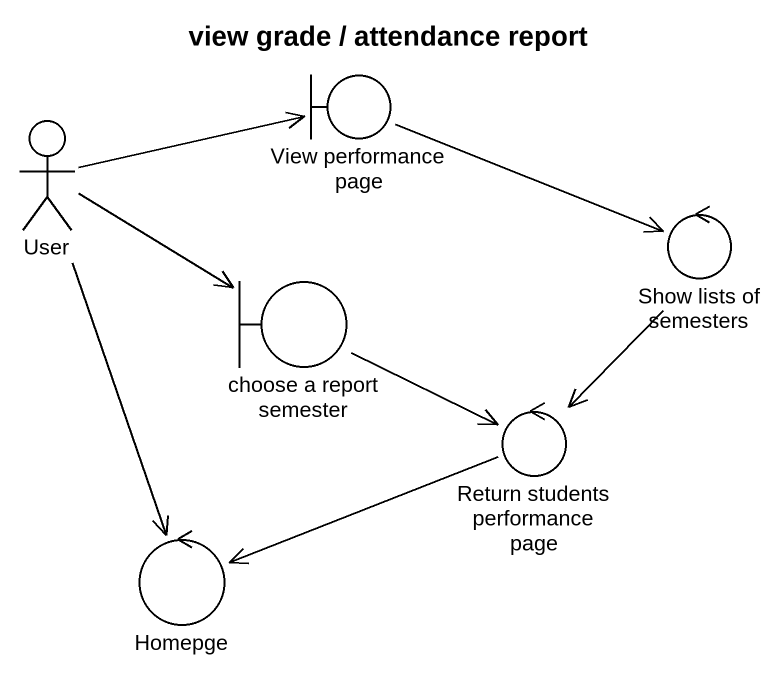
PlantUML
@startuml
title view grade / attendance report
actor User
boundary "View performance page" as View_performance_page
control "Show lists of semesters" as Show_lists_of_semesters
boundary "choose a report semester" as choose_a_report_semester
control "Return students performance page" as Return_students_performance
control Homepge
User -right-> View_performance_page
User -right-> choose_a_report_semester
User --> Homepge
View_performance_page -right-> Show_lists_of_semesters
Show_lists_of_semesters --> Return_students_performance
choose_a_report_semester -right-> Return_students_performance
Return_students_performance -left-> Homepge
@enduml
